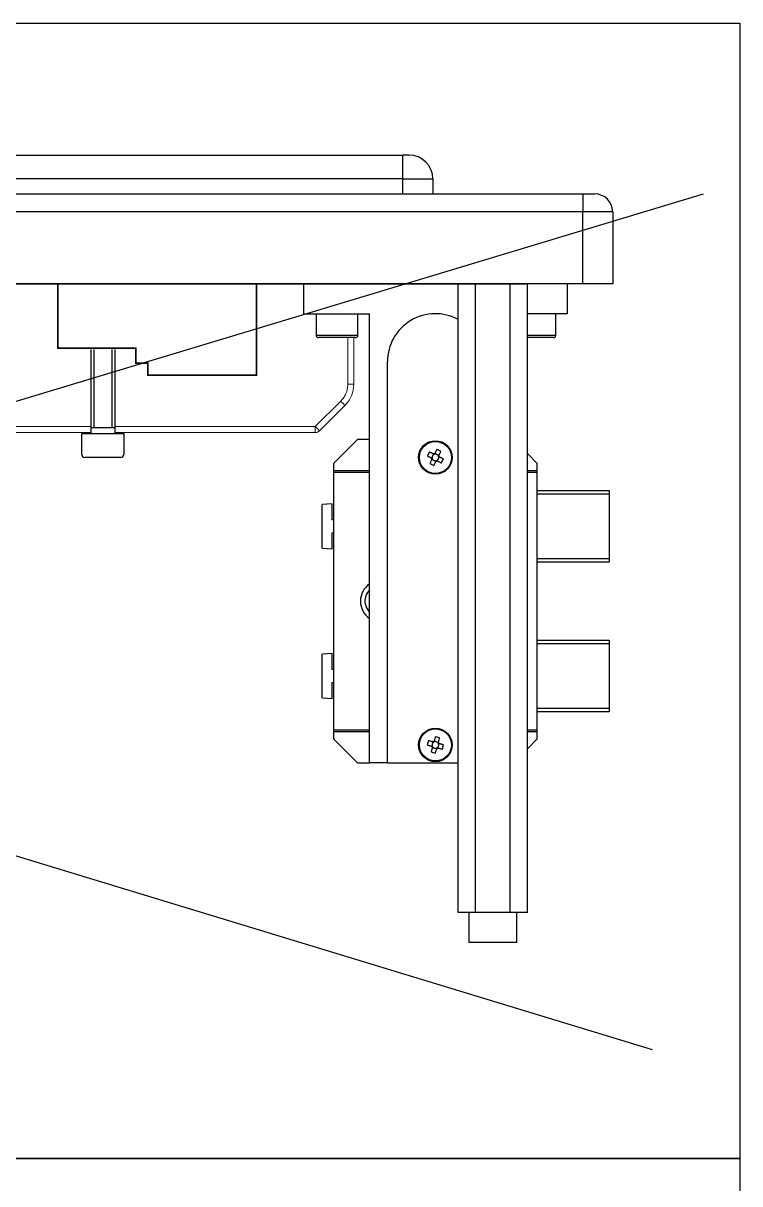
# Model space of a CAD drawing. Extents: x -2364 to 9601, y -871 to 1549.
# Drawn here: x 7494.2 to 7613.8, y -282.3 to -88.5 of the extents above; entities that cross this region are included whole.
import ezdxf

# ---------------------------------------------------------------- set-up
doc = ezdxf.new("R2010")
doc.units = 0
doc.layers.get('0').update_dxf_attribs({"linetype": 'CONTINUOUS'})
doc.layers.add('IPC', color=150, linetype='CONTINUOUS')

msp = doc.modelspace()

# ---------------------------------------------------------------- linework, layer by layer
at = {"color": 7, "linetype": 'Continuous'}
for p, q in [((7157.56167, -110.4692), (7557.56167, -110.4692)), ((7557.56167, -114.4692), (7557.56167, -110.4692)), ((7558.56168, -110.4692), (7557.56167, -110.4692)), ((7557.56167, -114.4692), (7157.56167, -114.4692)), ((7557.56167, -114.4692), (7562.56167, -114.4692)), ((7557.56167, -116.9692), (7557.56167, -114.4692)), ((7562.56167, -114.4692), (7562.56167, -116.9692)), ((7127.56167, -116.9692), (7587.56167, -116.9692)), ((7587.56167, -116.9692), (7589.56166, -116.9692)), ((7587.56167, -116.9692), (7587.56167, -119.9692)), ((7587.56167, -119.9692), (7127.56167, -119.9692)), ((7592.56167, -119.9692), (7587.56167, -119.9692)), ((7587.56167, -131.9692), (7587.56167, -119.9692)), ((7592.56167, -119.9692), (7592.56167, -131.9692)), ((7578.06166, -132.0192), (7227.56168, -132.0192)), ((7587.56167, -131.9692), (7242.56167, -131.9692)), ((7540.98167, -131.9692), (7540.98167, -136.9692)), ((7566.78816, -236.9692), (7566.78816, -131.9692)), ((7569.67492, -236.9692), (7569.67492, -131.9692)), ((7575.44842, -236.9692), (7575.44842, -131.9692)), ((7578.06166, -131.9692), (7578.06166, -132.0192)), ((7578.33517, -236.9692), (7578.33517, -131.9692)), ((7578.33517, -132.0192), (7578.33517, -131.9692)), ((7584.98167, -131.9692), (7584.98167, -136.9692)), ((7584.98167, -131.9692), (7584.98167, -132.0192)), ((7592.56167, -131.9692), (7587.56167, -131.9692)), ((7540.98167, -136.9692), (7551.98167, -136.9692)), ((7543.06167, -136.9692), (7543.06167, -140.5692)), ((7550.06167, -140.5692), (7550.06167, -136.9692)), ((7551.98167, -211.9692), (7551.98167, -136.9692)), ((7584.98167, -136.9692), (7578.33517, -136.9692)), ((7583.06167, -140.5692), (7583.06167, -136.9692)), ((7543.06167, -140.5692), (7550.06167, -140.5692)), ((7549.66167, -140.9692), (7543.46167, -140.9692)), ((7578.33517, -140.5692), (7583.06167, -140.5692)), ((7582.66167, -140.9692), (7578.33517, -140.9692)), ((7554.98167, -211.9692), (7554.98167, -144.9692)), ((7549.98168, -157.9692), (7545.98167, -161.9692)), ((7551.98167, -157.9692), (7549.98168, -157.9692)), ((7562.67435, -160.4029), (7562.58779, -160.57677)), ((7563.05938, -160.41866), (7562.88552, -160.3321)), ((7563.54796, -160.66188), (7563.37409, -160.57533)), ((7579.98166, -161.9692), (7578.33517, -160.3227)), ((7545.98167, -161.9692), (7545.98167, -163.2192)), ((7562.43112, -160.89149), (7562.34457, -161.06536)), ((7562.41537, -161.27652), (7562.58924, -161.36307)), ((7562.90396, -161.51974), (7563.07783, -161.6063)), ((7563.28899, -161.5355), (7563.37554, -161.36163)), ((7563.53221, -161.04691), (7563.61877, -160.87304)), ((7579.98166, -163.2192), (7579.98166, -161.9692)), ((7551.98167, -163.2192), (7545.98167, -163.2192)), ((7545.98167, -163.2192), (7545.98167, -163.4692)), ((7545.98167, -163.4692), (7545.98167, -206.4692)), ((7551.98167, -163.4692), (7545.98167, -163.4692)), ((7579.98166, -163.2192), (7578.33517, -163.2192)), ((7579.98166, -163.4692), (7578.33517, -163.4692)), ((7579.98166, -163.4692), (7579.98166, -163.2192)), ((7579.98166, -206.4692), (7579.98166, -163.4692)), ((7579.98166, -166.4692), (7591.98167, -166.4692)), ((7590.06167, -166.4692), (7591.98167, -166.4692)), ((7591.98167, -166.4692), (7591.98167, -167.1092)), ((7591.98167, -166.4692), (7591.98167, -167.1092)), ((7591.98167, -167.1092), (7579.98166, -167.1092)), ((7591.98167, -167.1092), (7590.06167, -167.1092)), ((7591.98167, -167.1092), (7591.98167, -177.8292)), ((7591.98167, -167.1092), (7591.98167, -177.8292)), ((7545.74267, -168.72358), (7544.08167, -168.81063)), ((7544.08167, -176.12777), (7544.08167, -168.81063)), ((7545.74267, -171.3897), (7545.74267, -168.72358)), ((7545.98167, -171.3897), (7545.74267, -171.3897)), ((7545.74267, -176.21482), (7545.74267, -173.5487)), ((7545.74267, -173.5487), (7545.98167, -173.5487)), ((7544.08167, -176.12777), (7545.74267, -176.21482)), ((7579.98166, -177.8292), (7591.98167, -177.8292)), ((7590.06167, -177.8292), (7591.98167, -177.8292)), ((7591.98167, -177.8292), (7591.98167, -178.4692)), ((7591.98167, -177.8292), (7591.98167, -178.4692)), ((7591.98167, -178.4692), (7579.98166, -178.4692)), ((7591.98167, -178.4692), (7590.06167, -178.4692)), ((7579.98166, -191.4692), (7591.98167, -191.4692)), ((7590.06167, -191.4692), (7591.98167, -191.4692)), ((7591.98167, -191.4692), (7591.98167, -192.1092)), ((7591.98167, -191.4692), (7591.98167, -192.1092)), ((7545.74267, -193.72358), (7544.08167, -193.81063)), ((7545.74267, -196.3897), (7545.74267, -193.72358)), ((7591.98167, -192.1092), (7579.98166, -192.1092)), ((7591.98167, -192.1092), (7590.06167, -192.1092)), ((7591.98167, -192.1092), (7591.98167, -202.8292)), ((7591.98167, -192.1092), (7591.98167, -202.8292)), ((7544.08167, -201.12777), (7544.08167, -193.81063)), ((7545.98167, -196.3897), (7545.74267, -196.3897)), ((7545.74267, -201.21482), (7545.74267, -198.5487)), ((7545.74267, -198.5487), (7545.98167, -198.5487)), ((7544.08167, -201.12777), (7545.74267, -201.21482)), ((7579.98166, -202.8292), (7591.98167, -202.8292)), ((7591.98167, -203.4692), (7579.98166, -203.4692)), ((7590.06167, -202.8292), (7591.98167, -202.8292)), ((7591.98167, -203.4692), (7590.06167, -203.4692)), ((7591.98167, -202.8292), (7591.98167, -203.4692)), ((7591.98167, -202.8292), (7591.98167, -203.4692)), ((7545.98167, -206.4692), (7551.98167, -206.4692)), ((7545.98167, -206.4692), (7545.98167, -206.7192)), ((7545.98167, -206.7192), (7551.98167, -206.7192)), ((7545.98167, -206.7192), (7545.98167, -207.9692)), ((7578.33517, -206.4692), (7579.98166, -206.4692)), ((7578.33517, -206.7192), (7579.98166, -206.7192)), ((7579.98166, -206.7192), (7579.98166, -206.4692)), ((7579.98166, -207.9692), (7579.98166, -206.7192)), ((7545.98167, -207.9692), (7549.98168, -211.9692)), ((7562.42646, -208.99871), (7562.37491, -209.18598)), ((7562.57126, -208.4725), (7562.51974, -208.65976)), ((7562.95215, -208.41398), (7562.76489, -208.36245)), ((7563.47837, -208.55881), (7563.29111, -208.50727)), ((7563.39207, -209.4659), (7563.44359, -209.27865)), ((7563.53689, -208.93969), (7563.58842, -208.75243)), ((7578.33517, -209.61569), (7579.98166, -207.9692)), ((7562.48497, -209.3796), (7562.67222, -209.43113)), ((7563.01118, -209.52442), (7563.19844, -209.57595)), ((7549.98168, -211.9692), (7551.98167, -211.9692)), ((7554.98167, -211.9692), (7551.98167, -211.9692)), ((7554.98167, -211.9692), (7566.78816, -211.9692)), ((7569.67492, -236.9692), (7566.78816, -236.9692)), ((7568.56167, -236.9692), (7568.56167, -241.9692)), ((7575.44842, -236.9692), (7569.67492, -236.9692)), ((7578.33517, -236.9692), (7575.44842, -236.9692)), ((7576.56167, -241.9692), (7576.56167, -236.9692)), ((7574.56166, -241.9692), (7568.56167, -241.9692)), ((7576.56167, -241.9692), (7574.56166, -241.9692))]:
    msp.add_line(p, q, dxfattribs=at)
for p, q in [((7115.28464, -112.47315), (7599.15419, -259.82482)), ((7138.73405, -258.47297), (7607.72225, -116.9692))]:
    msp.add_line(p, q)
for points in [[(7096.43881, -88.46375), (7613.767, -88.46375), (7613.767, -278.03387), (7096.43881, -278.03387)], [(7096.43881, -278.03387), (7613.767, -278.03387), (7613.767, -467.604), (7096.43881, -467.604)]]:
    msp.add_lwpolyline(points, close=True)
for points in [[(7561.64733, -160.71827), (7561.72917, -160.759), (7561.81138, -160.79993), (7561.89395, -160.84104), (7561.97686, -160.88231), (7562.06007, -160.92373), (7562.14354, -160.96529), (7562.22727, -161.00696), (7562.31119, -161.04875)], [(7562.64097, -160.38629), (7562.55705, -160.34451), (7562.47332, -160.30283), (7562.38984, -160.26127), (7562.30664, -160.21985), (7562.22373, -160.17858), (7562.14116, -160.13747), (7562.05893, -160.09655), (7561.97711, -160.05581)], [(7562.5878, -160.57677), (7562.5271, -160.64303), (7562.47977, -160.71935), (7562.44741, -160.80312), (7562.43113, -160.89149)], [(7562.77504, -160.45302), (7562.7715, -160.45126), (7562.76796, -160.4495), (7562.76443, -160.44774), (7562.7609, -160.44599), (7562.75738, -160.44424), (7562.75387, -160.44249), (7562.75038, -160.44075), (7562.7469, -160.43902), (7562.74343, -160.43729), (7562.73997, -160.43557), (7562.73653, -160.43386), (7562.7331, -160.43215), (7562.72968, -160.43045), (7562.72627, -160.42875), (7562.72288, -160.42706), (7562.71949, -160.42538), (7562.71612, -160.4237), (7562.71276, -160.42202), (7562.7094, -160.42035), (7562.70606, -160.41869), (7562.70273, -160.41703), (7562.69941, -160.41538), (7562.6961, -160.41373), (7562.69279, -160.41209), (7562.6895, -160.41045), (7562.68621, -160.40881), (7562.68294, -160.40718), (7562.67967, -160.40555), (7562.67641, -160.40393), (7562.67315, -160.40231), (7562.66991, -160.4007), (7562.66667, -160.39908), (7562.66344, -160.39748), (7562.66021, -160.39587), (7562.65699, -160.39427), (7562.65378, -160.39267), (7562.65058, -160.39107), (7562.64737, -160.38948), (7562.64417, -160.38788), (7562.64097, -160.38629)], [(7562.90213, -160.29873), (7562.90054, -160.30193), (7562.89894, -160.30513), (7562.89735, -160.30834), (7562.89575, -160.31155), (7562.89415, -160.31476), (7562.89255, -160.31798), (7562.89094, -160.3212), (7562.88933, -160.32443), (7562.88772, -160.32767), (7562.88611, -160.33092), (7562.88449, -160.33417), (7562.88286, -160.33743), (7562.88124, -160.3407), (7562.87961, -160.34397), (7562.87797, -160.34726), (7562.87633, -160.35055), (7562.87469, -160.35385), (7562.87304, -160.35717), (7562.87139, -160.36049), (7562.86973, -160.36382), (7562.86807, -160.36716), (7562.8664, -160.37051), (7562.86472, -160.37387), (7562.86304, -160.37724), (7562.86136, -160.38063), (7562.85967, -160.38402), (7562.85797, -160.38743), (7562.85627, -160.39085), (7562.85456, -160.39428), (7562.85285, -160.39772), (7562.85113, -160.40118), (7562.8494, -160.40465), (7562.84767, -160.40813), (7562.84593, -160.41162), (7562.84418, -160.41513), (7562.84243, -160.41865), (7562.84067, -160.42218), (7562.83891, -160.42571), (7562.83715, -160.42925), (7562.83539, -160.43279)], [(7563.23261, -159.63487), (7563.19187, -159.7167), (7563.15093, -159.79891), (7563.10984, -159.88148), (7563.06856, -159.96439), (7563.02714, -160.0476), (7562.98558, -160.13108), (7562.94391, -160.2148), (7562.90213, -160.29873)], [(7563.3741, -160.57533), (7563.30783, -160.51463), (7563.23152, -160.4673), (7563.14775, -160.43494), (7563.05938, -160.41866)], [(7563.49785, -160.76257), (7563.49961, -160.75903), (7563.50137, -160.75549), (7563.50313, -160.75195), (7563.50488, -160.74843), (7563.50663, -160.74491), (7563.50837, -160.7414), (7563.51011, -160.7379), (7563.51185, -160.73442), (7563.51357, -160.73095), (7563.51529, -160.7275), (7563.517, -160.72405), (7563.51871, -160.72062), (7563.52041, -160.71721), (7563.52211, -160.7138), (7563.5238, -160.7104), (7563.52548, -160.70702), (7563.52716, -160.70365), (7563.52883, -160.70028), (7563.5305, -160.69693), (7563.53217, -160.69359), (7563.53383, -160.69026), (7563.53548, -160.68694), (7563.53713, -160.68363), (7563.53877, -160.68033), (7563.54041, -160.67703), (7563.54205, -160.67375), (7563.54368, -160.67047), (7563.54531, -160.6672), (7563.54693, -160.66394), (7563.54855, -160.66069), (7563.55017, -160.65745), (7563.55178, -160.65421), (7563.55339, -160.65098), (7563.55499, -160.64775), (7563.5566, -160.64453), (7563.5582, -160.64132), (7563.55979, -160.63811), (7563.56139, -160.63491), (7563.56298, -160.63171), (7563.56458, -160.62851)], [(7563.65214, -160.88966), (7563.64894, -160.88806), (7563.64574, -160.88647), (7563.64253, -160.88487), (7563.63933, -160.88328), (7563.63611, -160.88168), (7563.63289, -160.88008), (7563.62967, -160.87847), (7563.62644, -160.87686), (7563.6232, -160.87525), (7563.61996, -160.87363), (7563.6167, -160.87202), (7563.61344, -160.87039), (7563.61018, -160.86877), (7563.6069, -160.86713), (7563.60361, -160.8655), (7563.60032, -160.86386), (7563.59702, -160.86222), (7563.59371, -160.86057), (7563.59039, -160.85891), (7563.58705, -160.85726), (7563.58371, -160.85559), (7563.58036, -160.85392), (7563.577, -160.85225), (7563.57363, -160.85057), (7563.57024, -160.84889), (7563.56685, -160.8472), (7563.56344, -160.8455), (7563.56002, -160.8438), (7563.55659, -160.84209), (7563.55315, -160.84038), (7563.54969, -160.83866), (7563.54623, -160.83693), (7563.54274, -160.8352), (7563.53925, -160.83346), (7563.53574, -160.83171), (7563.53222, -160.82996), (7563.52869, -160.8282), (7563.52516, -160.82644), (7563.52162, -160.82468), (7563.51808, -160.82292)], [(7563.56458, -160.62851), (7563.60636, -160.54458), (7563.64804, -160.46086), (7563.6896, -160.37738), (7563.73102, -160.29417), (7563.77228, -160.21126), (7563.8134, -160.12869), (7563.85433, -160.04647), (7563.89505, -159.96465)], [(7562.39875, -161.30989), (7562.35697, -161.39382), (7562.31529, -161.47755), (7562.27375, -161.56103), (7562.23232, -161.64423), (7562.19105, -161.72714), (7562.14993, -161.80971), (7562.10902, -161.89193), (7562.06828, -161.97375)], [(7562.31119, -161.04875), (7562.3144, -161.05034), (7562.3176, -161.05193), (7562.32081, -161.05353), (7562.32402, -161.05512), (7562.32723, -161.05672), (7562.33045, -161.05833), (7562.33368, -161.05993), (7562.33691, -161.06154), (7562.34015, -161.06315), (7562.3434, -161.06477), (7562.34665, -161.06639), (7562.34991, -161.06801), (7562.35318, -161.06964), (7562.35646, -161.07127), (7562.35974, -161.0729), (7562.36304, -161.07454), (7562.36634, -161.07619), (7562.36965, -161.07784), (7562.37297, -161.07949), (7562.3763, -161.08115), (7562.37964, -161.08281), (7562.38299, -161.08448), (7562.38635, -161.08615), (7562.38972, -161.08783), (7562.39311, -161.08952), (7562.3965, -161.09121), (7562.39991, -161.0929), (7562.40333, -161.0946), (7562.40676, -161.09631), (7562.4102, -161.09802), (7562.41365, -161.09974), (7562.41712, -161.10147), (7562.4206, -161.1032), (7562.4241, -161.10494), (7562.4276, -161.10669), (7562.43112, -161.10844), (7562.43465, -161.1102), (7562.43818, -161.11196), (7562.44172, -161.11372), (7562.44526, -161.11548)], [(7562.4655, -161.17584), (7562.46373, -161.17938), (7562.46197, -161.18291), (7562.46021, -161.18645), (7562.45846, -161.18997), (7562.4567, -161.19349), (7562.45496, -161.197), (7562.45322, -161.2005), (7562.45148, -161.20398), (7562.44975, -161.20745), (7562.44803, -161.2109), (7562.44632, -161.21435), (7562.44461, -161.21778), (7562.44291, -161.2212), (7562.44121, -161.2246), (7562.43952, -161.228), (7562.43784, -161.23138), (7562.43616, -161.23475), (7562.43449, -161.23812), (7562.43282, -161.24147), (7562.43116, -161.24481), (7562.4295, -161.24814), (7562.42784, -161.25146), (7562.4262, -161.25477), (7562.42455, -161.25807), (7562.42291, -161.26137), (7562.42128, -161.26465), (7562.41965, -161.26793), (7562.41802, -161.2712), (7562.4164, -161.27446), (7562.41478, -161.27771), (7562.41316, -161.28095), (7562.41155, -161.28419), (7562.40994, -161.28742), (7562.40834, -161.29065), (7562.40673, -161.29387), (7562.40513, -161.29708), (7562.40354, -161.30029), (7562.40194, -161.30349), (7562.40035, -161.30669), (7562.39875, -161.30989)], [(7562.58924, -161.36307), (7562.6555, -161.42377), (7562.73182, -161.4711), (7562.81559, -161.50346), (7562.90396, -161.51974)], [(7562.73074, -162.30353), (7562.77146, -162.22171), (7562.8124, -162.13949), (7562.85351, -162.05692), (7562.89477, -161.97401), (7562.93619, -161.8908), (7562.97775, -161.80732), (7563.01943, -161.7236), (7563.06121, -161.63967)], [(7563.06121, -161.63967), (7563.06281, -161.63647), (7563.0644, -161.63327), (7563.066, -161.63006), (7563.06759, -161.62686), (7563.06919, -161.62364), (7563.0708, -161.62043), (7563.0724, -161.6172), (7563.07401, -161.61397), (7563.07562, -161.61073), (7563.07724, -161.60749), (7563.07886, -161.60423), (7563.08048, -161.60097), (7563.08211, -161.5977), (7563.08374, -161.59443), (7563.08538, -161.59114), (7563.08702, -161.58785), (7563.08866, -161.58455), (7563.09031, -161.58124), (7563.09197, -161.57791), (7563.09362, -161.57458), (7563.09529, -161.57124), (7563.09696, -161.56789), (7563.09863, -161.56453), (7563.10031, -161.56116), (7563.10199, -161.55777), (7563.10368, -161.55438), (7563.10538, -161.55097), (7563.10708, -161.54755), (7563.10879, -161.54412), (7563.1105, -161.54068), (7563.11222, -161.53722), (7563.11395, -161.53375), (7563.11568, -161.53027), (7563.11742, -161.52678), (7563.11916, -161.52327), (7563.12091, -161.51975), (7563.12267, -161.51622), (7563.12442, -161.51269), (7563.12618, -161.50915), (7563.12794, -161.50561)], [(7563.18831, -161.48538), (7563.19185, -161.48714), (7563.19538, -161.4889), (7563.19892, -161.49066), (7563.20244, -161.49241), (7563.20596, -161.49417), (7563.20947, -161.49591), (7563.21297, -161.49765), (7563.21645, -161.49939), (7563.21992, -161.50111), (7563.22337, -161.50283), (7563.22681, -161.50455), (7563.23025, -161.50626), (7563.23366, -161.50796), (7563.23707, -161.50965), (7563.24047, -161.51134), (7563.24385, -161.51303), (7563.24722, -161.51471), (7563.25058, -161.51638), (7563.25394, -161.51805), (7563.25728, -161.51971), (7563.26061, -161.52137), (7563.26393, -161.52302), (7563.26724, -161.52467), (7563.27054, -161.52632), (7563.27384, -161.52795), (7563.27712, -161.52959), (7563.2804, -161.53122), (7563.28367, -161.53285), (7563.28693, -161.53447), (7563.29018, -161.53609), (7563.29342, -161.53771), (7563.29666, -161.53932), (7563.29989, -161.54093), (7563.30312, -161.54253), (7563.30634, -161.54413), (7563.30955, -161.54573), (7563.31275, -161.54733), (7563.31596, -161.54892), (7563.31916, -161.55052), (7563.32236, -161.55211)], [(7563.32236, -161.55211), (7563.4063, -161.59389), (7563.49001, -161.63557), (7563.57349, -161.67713), (7563.6567, -161.71855), (7563.73961, -161.75982), (7563.82219, -161.80093), (7563.9044, -161.84185), (7563.98622, -161.88259)], [(7563.37554, -161.36163), (7563.43624, -161.29537), (7563.48357, -161.21905), (7563.51593, -161.13528), (7563.53221, -161.04691)], [(7564.316, -161.22013), (7564.23417, -161.1794), (7564.15197, -161.13847), (7564.06938, -161.09737), (7563.98647, -161.05609), (7563.90326, -161.01467), (7563.81979, -160.97312), (7563.73607, -160.93144), (7563.65214, -160.88966)], [(7551.23623, -185.1277), (7551.47889, -186.10876), (7551.98167, -186.85666)], [(7561.62398, -208.97931), (7561.71211, -209.00356), (7561.80065, -209.02793), (7561.8896, -209.05241), (7561.97888, -209.07698), (7562.0685, -209.10164), (7562.15841, -209.12639), (7562.24858, -209.1512), (7562.33897, -209.17608)], [(7562.53532, -208.46261), (7562.44493, -208.43773), (7562.35477, -208.41292), (7562.26485, -208.38817), (7562.17524, -208.36351), (7562.08595, -208.33893), (7561.99702, -208.31446), (7561.90846, -208.29009), (7561.82034, -208.26584)], [(7562.33897, -209.17608), (7562.34242, -209.17703), (7562.34587, -209.17798), (7562.34932, -209.17893), (7562.35278, -209.17988), (7562.35624, -209.18083), (7562.35971, -209.18178), (7562.36318, -209.18274), (7562.36666, -209.1837), (7562.37015, -209.18466), (7562.37364, -209.18562), (7562.37715, -209.18658), (7562.38066, -209.18755), (7562.38418, -209.18852), (7562.38771, -209.18949), (7562.39125, -209.19046), (7562.39479, -209.19144), (7562.39835, -209.19242), (7562.40191, -209.1934), (7562.40549, -209.19438), (7562.40908, -209.19537), (7562.41268, -209.19636), (7562.41628, -209.19735), (7562.4199, -209.19835), (7562.42354, -209.19935), (7562.42718, -209.20035), (7562.43083, -209.20136), (7562.4345, -209.20237), (7562.43818, -209.20338), (7562.44188, -209.2044), (7562.44559, -209.20542), (7562.44931, -209.20645), (7562.45304, -209.20747), (7562.45679, -209.20851), (7562.46056, -209.20954), (7562.46433, -209.21058), (7562.46812, -209.21162), (7562.47192, -209.21267), (7562.47573, -209.21372), (7562.47954, -209.21477), (7562.48335, -209.21581)], [(7562.51974, -208.65976), (7562.4729, -208.73645), (7562.44111, -208.82043), (7562.42545, -208.90886), (7562.42645, -208.99871)], [(7562.5148, -209.27116), (7562.51376, -209.27497), (7562.51271, -209.27878), (7562.51166, -209.28259), (7562.51062, -209.28639), (7562.50958, -209.29018), (7562.50854, -209.29396), (7562.5075, -209.29772), (7562.50647, -209.30147), (7562.50544, -209.30521), (7562.50442, -209.30893), (7562.5034, -209.31264), (7562.50238, -209.31634), (7562.50137, -209.32002), (7562.50036, -209.32369), (7562.49935, -209.32734), (7562.49835, -209.33099), (7562.49735, -209.33462), (7562.49635, -209.33824), (7562.49535, -209.34185), (7562.49436, -209.34545), (7562.49337, -209.34903), (7562.49239, -209.35261), (7562.49141, -209.35618), (7562.49043, -209.35973), (7562.48945, -209.36328), (7562.48848, -209.36682), (7562.4875, -209.37035), (7562.48653, -209.37387), (7562.48557, -209.37738), (7562.4846, -209.38088), (7562.48364, -209.38438), (7562.48268, -209.38786), (7562.48173, -209.39134), (7562.48077, -209.39482), (7562.47982, -209.39828), (7562.47887, -209.40174), (7562.47792, -209.4052), (7562.47697, -209.40865), (7562.47602, -209.4121), (7562.47508, -209.41554)], [(7562.67972, -208.50234), (7562.6759, -208.50129), (7562.67209, -208.50024), (7562.66828, -208.49919), (7562.66448, -208.49815), (7562.66069, -208.49711), (7562.65691, -208.49607), (7562.65314, -208.49503), (7562.64939, -208.494), (7562.64566, -208.49297), (7562.64193, -208.49195), (7562.63822, -208.49093), (7562.63453, -208.48991), (7562.63085, -208.4889), (7562.62718, -208.48789), (7562.62352, -208.48688), (7562.61988, -208.48588), (7562.61625, -208.48488), (7562.61263, -208.48389), (7562.60902, -208.48289), (7562.60542, -208.4819), (7562.60184, -208.48092), (7562.59826, -208.47993), (7562.5947, -208.47895), (7562.59114, -208.47797), (7562.58759, -208.477), (7562.58406, -208.47602), (7562.58053, -208.47505), (7562.57701, -208.47408), (7562.5735, -208.47312), (7562.56999, -208.47215), (7562.5665, -208.47119), (7562.56301, -208.47023), (7562.55953, -208.46927), (7562.55606, -208.46832), (7562.55259, -208.46736), (7562.54913, -208.46641), (7562.54567, -208.46546), (7562.54222, -208.46451), (7562.53877, -208.46356), (7562.53532, -208.46261)], [(7562.77478, -208.32651), (7562.77384, -208.32995), (7562.77289, -208.3334), (7562.77194, -208.33685), (7562.771, -208.3403), (7562.77005, -208.34377), (7562.76909, -208.34723), (7562.76814, -208.3507), (7562.76718, -208.35419), (7562.76622, -208.35767), (7562.76526, -208.36117), (7562.76429, -208.36467), (7562.76333, -208.36818), (7562.76236, -208.3717), (7562.76139, -208.37523), (7562.76041, -208.37877), (7562.75944, -208.38232), (7562.75846, -208.38587), (7562.75747, -208.38944), (7562.75649, -208.39302), (7562.7555, -208.3966), (7562.75451, -208.4002), (7562.75351, -208.40381), (7562.75252, -208.40743), (7562.75152, -208.41107), (7562.75051, -208.41471), (7562.74951, -208.41837), (7562.74849, -208.42203), (7562.74748, -208.42572), (7562.74646, -208.42941), (7562.74544, -208.43312), (7562.74442, -208.43684), (7562.74339, -208.44058), (7562.74236, -208.44433), (7562.74132, -208.44809), (7562.74028, -208.45187), (7562.73924, -208.45566), (7562.7382, -208.45946), (7562.73715, -208.46326), (7562.73611, -208.46707), (7562.73506, -208.47088)], [(7562.97155, -207.61152), (7562.94731, -207.69964), (7562.92293, -207.78819), (7562.89846, -207.87712), (7562.87389, -207.96642), (7562.84923, -208.05603), (7562.82448, -208.14594), (7562.79967, -208.23611), (7562.77478, -208.32651)], [(7563.29111, -208.50727), (7563.21442, -208.46043), (7563.13043, -208.42865), (7563.04201, -208.41299), (7562.95215, -208.41398)], [(7563.4436, -209.27864), (7563.49044, -209.20195), (7563.52222, -209.11797), (7563.53788, -209.02954), (7563.53688, -208.93969)], [(7563.44853, -208.66724), (7563.44958, -208.66343), (7563.45063, -208.65962), (7563.45167, -208.65581), (7563.45272, -208.65201), (7563.45376, -208.64822), (7563.45481, -208.64444), (7563.45584, -208.64068), (7563.45687, -208.63693), (7563.4579, -208.63319), (7563.45893, -208.62947), (7563.45995, -208.62576), (7563.46096, -208.62206), (7563.46198, -208.61838), (7563.46299, -208.61471), (7563.46399, -208.61106), (7563.465, -208.60741), (7563.46599, -208.60378), (7563.46699, -208.60016), (7563.46798, -208.59655), (7563.46897, -208.59295), (7563.46996, -208.58936), (7563.47094, -208.58578), (7563.47192, -208.58222), (7563.4729, -208.57866), (7563.47388, -208.57511), (7563.47485, -208.57158), (7563.47582, -208.56805), (7563.47679, -208.56453), (7563.47776, -208.56102), (7563.47872, -208.55752), (7563.47968, -208.55402), (7563.48064, -208.55053), (7563.4816, -208.54705), (7563.48256, -208.54358), (7563.48351, -208.54012), (7563.48446, -208.53666), (7563.48542, -208.53321), (7563.48637, -208.52976), (7563.48732, -208.52631), (7563.48827, -208.52287)], [(7563.62436, -208.76232), (7563.62092, -208.76137), (7563.61747, -208.76042), (7563.61402, -208.75947), (7563.61057, -208.75852), (7563.60711, -208.75757), (7563.60364, -208.75662), (7563.60017, -208.75566), (7563.59669, -208.75471), (7563.5932, -208.75375), (7563.58971, -208.75278), (7563.58621, -208.75182), (7563.58269, -208.75085), (7563.57917, -208.74988), (7563.57565, -208.74891), (7563.57211, -208.74794), (7563.56856, -208.74696), (7563.565, -208.74598), (7563.56143, -208.745), (7563.55786, -208.74402), (7563.55427, -208.74303), (7563.55067, -208.74204), (7563.54706, -208.74105), (7563.54344, -208.74005), (7563.53981, -208.73905), (7563.53616, -208.73805), (7563.5325, -208.73704), (7563.52883, -208.73603), (7563.52515, -208.73502), (7563.52146, -208.734), (7563.51775, -208.73298), (7563.51403, -208.73195), (7563.51029, -208.73093), (7563.50654, -208.72989), (7563.50277, -208.72886), (7563.499, -208.72782), (7563.49521, -208.72678), (7563.49141, -208.72573), (7563.4876, -208.72468), (7563.48379, -208.72364), (7563.47998, -208.72259)], [(7563.48827, -208.52287), (7563.51314, -208.43247), (7563.53795, -208.34229), (7563.5627, -208.25239), (7563.58736, -208.16277), (7563.61193, -208.07348), (7563.63641, -207.98455), (7563.66078, -207.896), (7563.68504, -207.80787)], [(7564.33935, -208.95909), (7564.25122, -208.93484), (7564.16268, -208.91047), (7564.07375, -208.88599), (7563.98445, -208.86142), (7563.89483, -208.83676), (7563.80493, -208.81202), (7563.71477, -208.7872), (7563.62436, -208.76232)], [(7562.47508, -209.41554), (7562.45019, -209.50593), (7562.42538, -209.59611), (7562.40063, -209.68601), (7562.37597, -209.77563), (7562.3514, -209.86492), (7562.32693, -209.95385), (7562.30255, -210.0424), (7562.27831, -210.13053)], [(7562.67223, -209.43113), (7562.74892, -209.47797), (7562.8329, -209.50976), (7562.92133, -209.52542), (7563.01118, -209.52442)], [(7562.99178, -210.32688), (7563.01603, -210.23876), (7563.0404, -210.15021), (7563.06488, -210.06128), (7563.08945, -209.97198), (7563.11411, -209.88237), (7563.13885, -209.79246), (7563.16368, -209.70229), (7563.18855, -209.61189)], [(7563.18855, -209.61189), (7563.1895, -209.60845), (7563.19045, -209.605), (7563.1914, -209.60155), (7563.19235, -209.5981), (7563.1933, -209.59464), (7563.19426, -209.59117), (7563.19521, -209.5877), (7563.19617, -209.58422), (7563.19713, -209.58073), (7563.19809, -209.57723), (7563.19906, -209.57373), (7563.20002, -209.57022), (7563.20099, -209.5667), (7563.20196, -209.56317), (7563.20293, -209.55963), (7563.20391, -209.55608), (7563.20489, -209.55253), (7563.20587, -209.54896), (7563.20685, -209.54538), (7563.20784, -209.5418), (7563.20883, -209.5382), (7563.20982, -209.53459), (7563.21082, -209.53097), (7563.21182, -209.52734), (7563.21282, -209.52369), (7563.21383, -209.52003), (7563.21483, -209.51637), (7563.21585, -209.51268), (7563.21686, -209.50899), (7563.21789, -209.50528), (7563.21891, -209.50156), (7563.21994, -209.49782), (7563.22097, -209.49407), (7563.22201, -209.49031), (7563.22305, -209.48653), (7563.22409, -209.48274), (7563.22514, -209.47894), (7563.22619, -209.47514), (7563.22724, -209.47133), (7563.22829, -209.46752)], [(7563.28363, -209.43606), (7563.28744, -209.43711), (7563.29125, -209.43816), (7563.29506, -209.43921), (7563.29885, -209.44025), (7563.30264, -209.44129), (7563.30642, -209.44233), (7563.31019, -209.44337), (7563.31394, -209.4444), (7563.31767, -209.44543), (7563.3214, -209.44645), (7563.3251, -209.44747), (7563.3288, -209.44849), (7563.33248, -209.44951), (7563.33615, -209.45052), (7563.33981, -209.45152), (7563.34345, -209.45252), (7563.34709, -209.45352), (7563.35071, -209.45452), (7563.35432, -209.45551), (7563.35792, -209.45651), (7563.3615, -209.45749), (7563.36508, -209.45848), (7563.36865, -209.45946), (7563.37221, -209.46044), (7563.37575, -209.46141), (7563.37929, -209.46239), (7563.38282, -209.46336), (7563.38634, -209.46433), (7563.38985, -209.46529), (7563.39336, -209.46626), (7563.39685, -209.46722), (7563.40034, -209.46818), (7563.40382, -209.46914), (7563.40729, -209.47009), (7563.41076, -209.47105), (7563.41421, -209.472), (7563.41767, -209.47295), (7563.42112, -209.4739), (7563.42456, -209.47485), (7563.42801, -209.4758)], [(7563.42801, -209.4758), (7563.5184, -209.50067), (7563.60858, -209.52549), (7563.69848, -209.55023), (7563.78809, -209.5749), (7563.8774, -209.59947), (7563.96633, -209.62394), (7564.05487, -209.64831), (7564.14299, -209.67257)]]:
    msp.add_lwpolyline(points, dxfattribs=at)
for centre, radius in [((7562.98167, -160.9692), 2.8), ((7562.98167, -160.9692), 2.67442), ((7562.98167, -208.9692), 2.8), ((7562.98167, -208.9692), 2.67442)]:
    msp.add_circle(centre, radius, dxfattribs=at)
for centre, radius, start, end in [((7558.56167, -114.4692), 4, 0, 90), ((7589.56167, -119.9692), 3, 0, 90), ((7562.98167, -144.9692), 8, 61.5877569, 180), ((7543.46167, -140.5692), 0.4, 180, 270), ((7549.66167, -140.5692), 0.4, 270, 0), ((7582.66167, -140.5692), 0.4, 270, 0), ((7571.64276, -165.28079), 10.9875, 151.6055906, 155.4651492), ((7562.98167, -160.9692), 0.556, 135.1051178, 171.9656929), ((7562.98167, -160.9692), 0.556, 111.817195, 135.1051178), ((7562.98167, -160.9692), 0.67517, 96.7660333, 120.3047775), ((7562.98167, -160.9692), 0.556, 105.2536157, 111.817195), ((7562.98167, -160.9692), 0.556, 81.9656929, 105.2536157), ((7562.98167, -160.9692), 0.556, 45.1051178, 81.9656929), ((7558.67507, -169.62018), 10.97623, 61.6034392, 65.466916), ((7562.98167, -160.9692), 0.556, 21.817195, 45.1051178), ((7562.98167, -160.9692), 0.556, 15.2536157, 21.817195), ((7562.98167, -160.9692), 0.556, 351.9656929, 15.2536157), ((7562.98167, -160.9692), 0.67517, 6.7660333, 30.3047775), ((7567.28907, -152.31643), 10.97819, 241.6041331, 245.4669923), ((7562.98167, -160.9692), 0.67517, 186.7660333, 210.3047775), ((7562.98167, -160.9692), 0.556, 171.9656929, 195.2536157), ((7562.98167, -160.9692), 0.556, 195.2536157, 201.817195), ((7562.98167, -160.9692), 0.556, 201.817195, 225.1051178), ((7562.98167, -160.9692), 0.556, 225.1051178, 261.9656929), ((7562.98167, -160.9692), 0.556, 261.9656929, 285.2536157), ((7562.98167, -160.9692), 0.67517, 276.7660333, 300.3047775), ((7562.98167, -160.9692), 0.556, 285.2536157, 291.817195), ((7562.98167, -160.9692), 0.556, 291.817195, 315.1051178), ((7562.98167, -160.9692), 0.556, 315.1051178, 351.9656929), ((7554.32941, -156.66201), 10.97763, 331.6038549, 335.4668848), ((7553.98167, -184.9692), 3.5, 124.8499046, 235.1500954), ((7553.98167, -184.9692), 2.75, 136.6582418, 183.3042135), ((7572.31256, -211.53712), 10.99037, 162.6834999, 166.5420545), ((7562.98167, -208.9692), 0.67517, 197.8432064, 221.3819506), ((7562.98167, -208.9692), 0.556, 146.182291, 183.042866), ((7562.98167, -208.9692), 0.556, 183.042866, 206.3307889), ((7562.98167, -208.9692), 0.556, 206.3307889, 212.8943681), ((7562.98167, -208.9692), 0.556, 212.8943681, 236.182291), ((7562.98167, -208.9692), 0.556, 122.8943681, 146.182291), ((7562.98167, -208.9692), 0.67517, 107.8432064, 131.3819506), ((7562.98167, -208.9692), 0.556, 116.3307889, 122.8943681), ((7562.98167, -208.9692), 0.556, 93.042866, 116.3307889), ((7562.98167, -208.9692), 0.556, 56.182291, 93.042866), ((7560.41644, -218.29043), 10.98034, 72.6818715, 76.5439891), ((7562.98167, -208.9692), 0.556, 302.8943681, 326.182291), ((7562.98167, -208.9692), 0.556, 32.8943681, 56.182291), ((7562.98167, -208.9692), 0.556, 326.182291, 3.042866), ((7562.98167, -208.9692), 0.556, 26.3307889, 32.8943681), ((7562.98167, -208.9692), 0.556, 3.042866, 26.3307889), ((7562.98167, -208.9692), 0.67517, 17.8432064, 41.3819506), ((7553.67403, -206.40769), 10.96625, 342.6792561, 346.5462984), ((7565.5463, -199.65035), 10.97788, 252.681171, 256.5440773), ((7562.98167, -208.9692), 0.556, 236.182291, 273.042866), ((7562.98167, -208.9692), 0.556, 273.042866, 296.3307889), ((7562.98167, -208.9692), 0.67517, 287.8432064, 311.3819506), ((7562.98167, -208.9692), 0.556, 296.3307889, 302.8943681)]:
    msp.add_arc(centre, radius, start, end, dxfattribs=at)
at = {"layer": 'IPC', "color": 7, "linetype": 'Continuous', "lineweight": 15}
for p, q in [((7499.95694, -142.77393), (7499.95694, -131.9692)), ((7500.06167, -142.6692), (7500.06167, -131.9692)), ((7533.06168, -131.9692), (7533.06168, -147.1692)), ((7533.1664, -131.9692), (7533.1664, -147.27393)), ((7548.36167, -148.74813), (7548.36167, -140.9692)), ((7549.36167, -140.9692), (7549.36167, -148.74813)), ((7499.95694, -142.77393), (7500.06167, -142.6692)), ((7512.95694, -142.77393), (7499.95694, -142.77393)), ((7513.06166, -142.6692), (7500.06167, -142.6692)), ((7512.95694, -142.77393), (7513.06166, -142.6692)), ((7512.95694, -145.27393), (7512.95694, -142.77393)), ((7513.06166, -145.1692), (7513.06166, -142.6692)), ((7512.95694, -145.27393), (7513.06166, -145.1692)), ((7514.95694, -145.27393), (7512.95694, -145.27393)), ((7515.06167, -145.1692), (7513.06166, -145.1692)), ((7514.95694, -145.27393), (7515.06167, -145.1692)), ((7514.95694, -147.27393), (7514.95694, -145.27393)), ((7515.06167, -147.1692), (7515.06167, -145.1692)), ((7514.95694, -147.27393), (7515.06167, -147.1692)), ((7533.1664, -147.27393), (7514.95694, -147.27393)), ((7533.06168, -147.1692), (7515.06167, -147.1692)), ((7533.1664, -147.27393), (7533.06168, -147.1692)), ((7549.36167, -148.74813), (7548.36167, -148.74813)), ((7542.94745, -155.8192), (7547.19009, -151.57656)), ((7543.65457, -156.52631), (7547.8972, -152.28367)), ((7491.10887, -156.8192), (7505.47089, -156.8192)), ((7491.60022, -155.8192), (7505.47089, -155.8192)), ((7509.47089, -155.8192), (7542.94745, -155.8192)), ((7509.47089, -156.8192), (7542.94745, -156.8192))]:
    msp.add_line(p, q, dxfattribs=at)
at = {"layer": 'IPC', "color": 7}
for p, q in [((7505.47089, -142.9692), (7505.47089, -156.9692)), ((7505.97089, -142.9692), (7505.97089, -155.9692)), ((7508.97089, -142.9692), (7508.97089, -155.9692)), ((7509.47089, -142.9692), (7509.47089, -156.9692)), ((7505.47089, -155.9692), (7509.47089, -155.9692)), ((7503.97089, -160.4692), (7503.97089, -156.9692)), ((7503.97089, -156.9692), (7510.97089, -156.9692)), ((7510.97089, -156.9692), (7510.97089, -160.4692)), ((7510.47089, -160.9692), (7504.47089, -160.9692))]:
    msp.add_line(p, q, dxfattribs=at)
at = {"layer": 'IPC', "color": 7, "linetype": 'Continuous', "lineweight": 15, "flags": 128}
msp.add_lwpolyline([(7547.19009, -151.57656), (7547.32805, -151.71451), (7547.4607, -151.84716), (7547.58295, -151.96941), (7547.6901, -152.07656), (7547.77803, -152.1645), (7547.84337, -152.22984), (7547.88362, -152.27008), (7547.8972, -152.28367)], dxfattribs=at)
at = {"layer": 'IPC', "color": 7, "linetype": 'Continuous', "lineweight": 15}
for centre, radius, start, end in [((7544.36167, -148.74813), 5, 315, 0), ((7542.94746, -155.8192), 1.00001, 270.0003634, 314.9996593)]:
    msp.add_arc(centre, radius, start, end, dxfattribs=at)
at = {"layer": 'IPC', "color": 7}
for centre, start, end in [((7504.47089, -160.4692), 180, 270), ((7510.47089, -160.4692), 270, 0)]:
    msp.add_arc(centre, 0.5, start, end, dxfattribs=at)
at = {"layer": 'IPC', "color": 7, "linetype": 'Continuous', "lineweight": 15}
for points, knots in [([(7547.19009, -151.57656), (7547.36484, -151.38091), (7547.71434, -150.98963), (7548.07787, -150.28743), (7548.31733, -149.53385), (7548.34689, -149.01004), (7548.36167, -148.74813)], [0, 0, 0, 0, 0.250001676, 0.50000115, 0.75000009, 1, 1, 1, 1]), ([(7542.94746, -156.8192), (7542.94746, -156.80417), (7542.94746, -156.77411), (7542.94746, -156.54285), (7542.94747, -156.21231), (7542.94746, -155.95024), (7542.94745, -155.8192)], [0, 0, 0, 0, 0.250000772, 0.499999611, 0.750001097, 1, 1, 1, 1]), ([(7542.94745, -155.8192), (7543.04011, -155.91186), (7543.22543, -156.09717), (7543.45916, -156.33091), (7543.62266, -156.49442), (7543.64393, -156.51568), (7543.65457, -156.52631)], [0, 0, 0, 0, 0.250002172, 0.500000233, 0.749999497, 1, 1, 1, 1])]:
    msp.add_open_spline(points, degree=3, knots=knots, dxfattribs=at)

doc.saveas('drawing.dxf')
